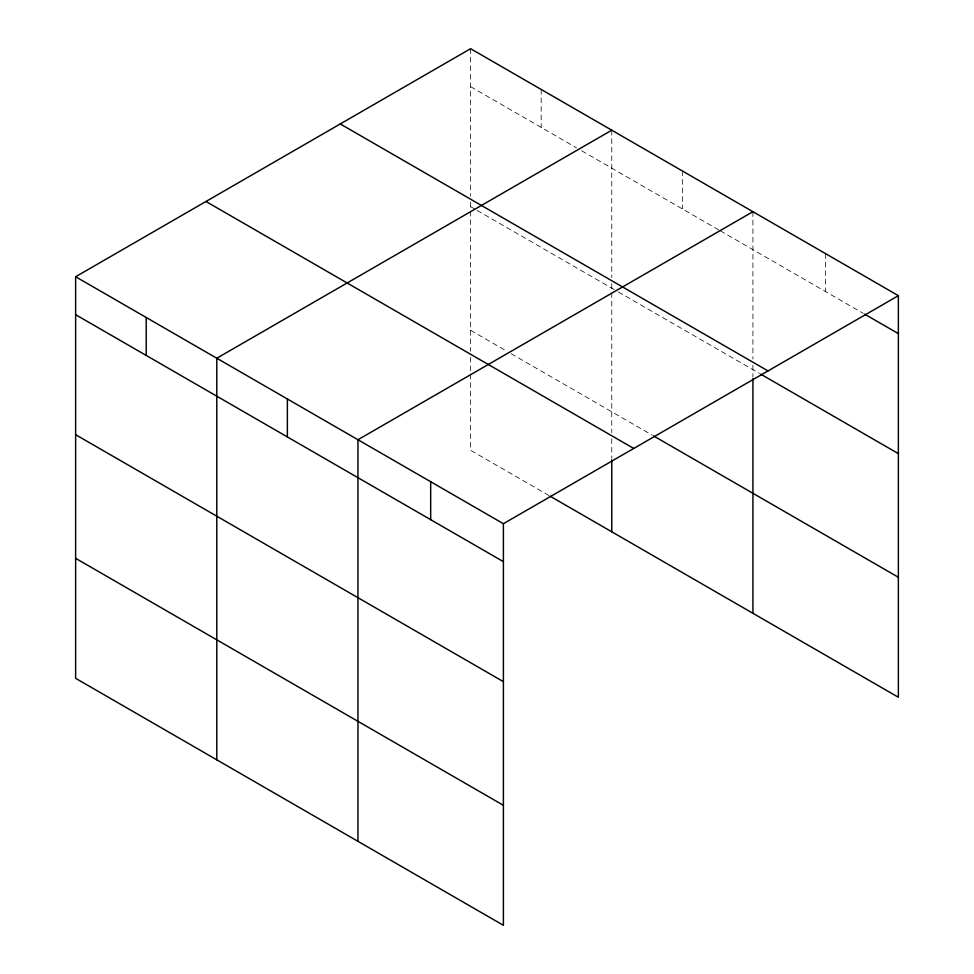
<?xml version="1.0" encoding="UTF-8"?>
<svg xmlns="http://www.w3.org/2000/svg" width="974" height="974" viewBox="0 0 974 974"><rect width="100%" height="100%" fill="white"/><g stroke="black" fill="none" stroke-linecap="round" stroke-linejoin="round"><path stroke-width="0.73" stroke-dasharray="4.87 3.65" d="M470.6 86.649L576.474 147.78M581.697 150.8L718.946 230.034M720.249 230.789L863.305 313.385M470.6 206.658L475.836 209.678M477.138 210.433L616.992 291.177M618.295 291.932L759.416 373.407M470.6 330.296L505.896 350.664M511.119 353.684L652.288 435.183M549.032 495.571L470.6 450.292L470.6 373.797M825.648 253.678L825.648 291.64M752.926 211.699L752.926 359.15M752.926 365.153L752.926 377.194M682.348 170.949L682.348 208.899M611.769 130.199L611.769 277.651M611.769 283.653L611.769 291.177M611.769 292.675L611.769 432.797M611.769 438.799L611.769 458.291M541.179 89.45L541.179 127.399M470.6 48.7L470.6 196.151M470.6 202.154L470.6 209.678M470.6 211.175L470.6 351.297M470.6 357.3L470.6 372.299"/><path stroke-width="1.46" d="M75.631 276.738L503.4 523.708L503.4 925.3L75.631 678.33L75.631 276.738L470.6 48.7L898.369 295.67L898.369 697.262L550.334 496.326M611.769 130.199L216.788 358.237L216.788 759.83M752.926 211.699L357.957 439.737L357.957 841.329M503.4 523.708L898.369 295.67M864.608 314.127L898.369 333.619M340.267 123.954L768.023 370.924M760.718 374.15L898.369 453.628M653.591 435.938L898.369 577.265M205.977 201.484L633.733 448.454M75.631 314.687L503.4 561.657M75.631 434.696L503.4 681.666M75.631 558.333L503.4 805.303M752.926 378.703L752.926 613.291M611.769 459.801L611.769 531.792M430.678 481.716L430.678 519.678M287.379 398.987L287.379 436.936M146.21 317.487L146.21 355.437"/></g></svg>
